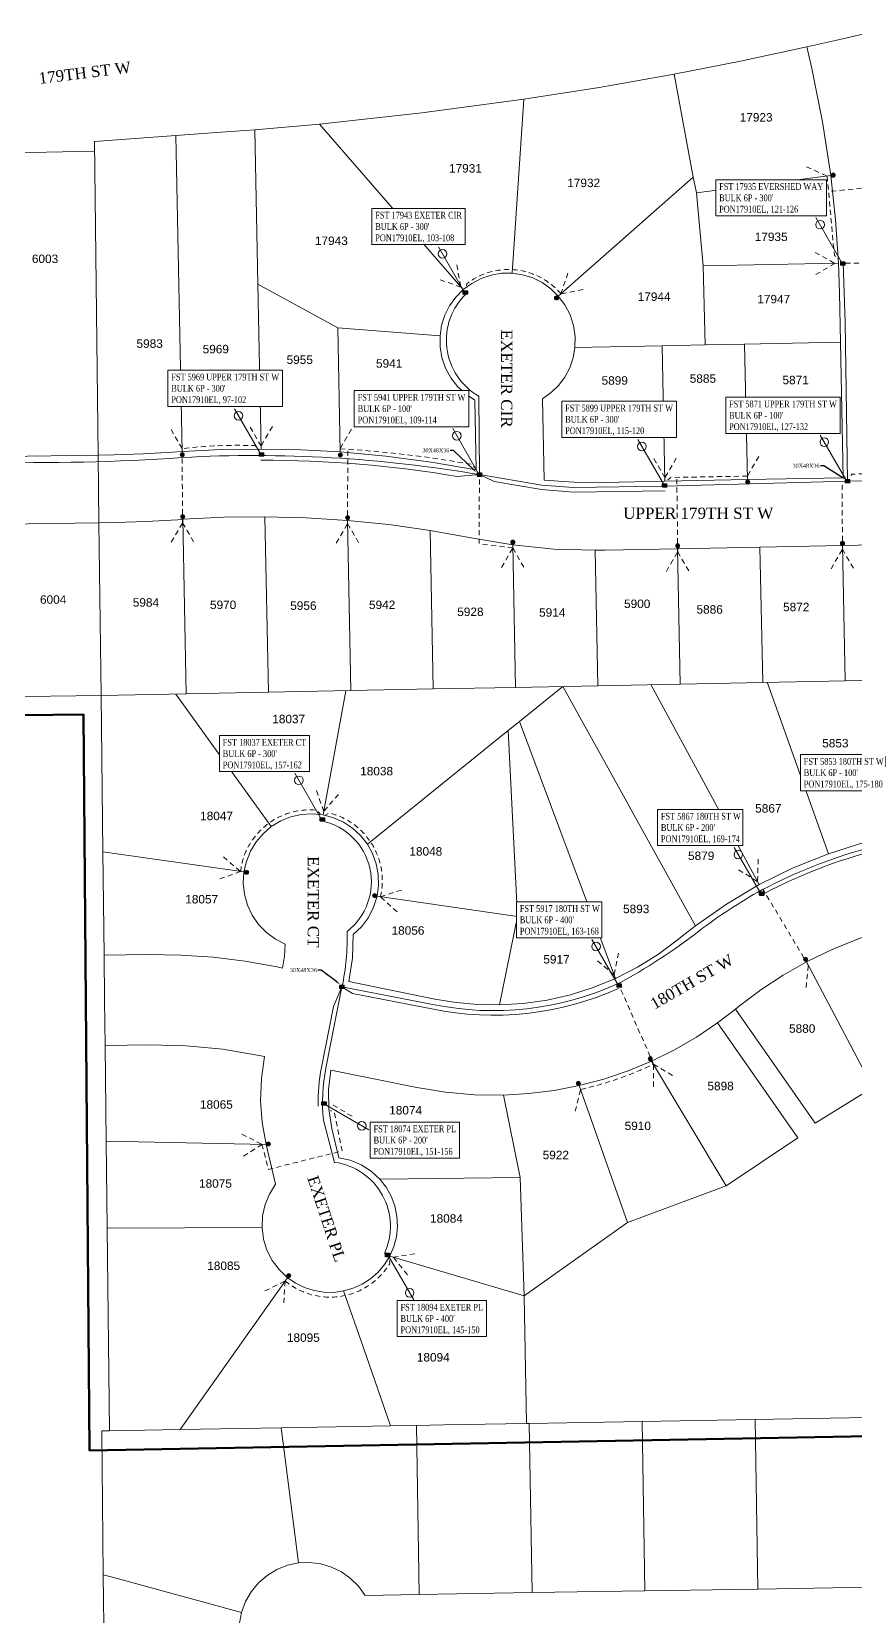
# Model space of a CAD drawing. Header units: feet. Extents: x 865220 to 2841409, y -2240498 to 948907.
# Drawn here: x 2836059 to 2836789, y 943864 to 945269 of the extents above; entities that cross this region are included whole.
import ezdxf
from ezdxf import colors
from ezdxf.entities.mleader import LeaderData, LeaderLine
from ezdxf.enums import TextEntityAlignment as Align
from ezdxf.lldxf.tags import DXFTag
from ezdxf.math import Vec2, Vec3

# ---------------------------------------------------------------- set-up
doc = ezdxf.new("R2010")
doc.units = ezdxf.units.FT
doc.header["$LTSCALE"] = 0.015
doc.header["$MEASUREMENT"] = 0
doc.linetypes.add('DASHED', pattern=[5, 3, -2])
for name, color, linetype in [('144A', 112, '144A'), ('288A', 112, '288A'), ('BURNSVILLE AREA', 7, 'F1'), ('Dakota County Addresses', 7, 'Continuous'), ('Dakota County Parcels', 7, 'Continuous'), ('DETAIL', 7, 'Continuous'), ('DROP BURIED', 7, 'DASHED'), ('PROP_TEL', 6, 'Continuous'), ('STREET NAME', 7, 'Continuous'), ('TAIL', 1, 'MST'), ('TELEPHONE STRUCT-PROP', 6, 'Continuous'), ('TERMINALS', 7, 'Continuous')]:
    doc.layers.add(name, color=color, linetype=linetype)
doc.layers.add('RUNNING LINE (UNDERGROUND)', color=10, linetype='Continuous', lineweight=40)
doc.styles.add('Dimensions 100', font='arial.ttf')
doc.styles.add('Line', font='txt.shx', dxfattribs={"height": 3})
doc.styles.add('SIMPLEX', font='times.ttf', dxfattribs={"width": 0.8})
doc.styles.get("Standard").update_dxf_attribs({"font": 'times.ttf'})
doc.styles.add('Utilities', font='arial.ttf', dxfattribs={"height": 2.5})
tags = doc.linetypes.add('144A', pattern='A,80,-5,["144A",Line,S=1.5,R=0,X=0,Y=-1.5],-24', length=109).pattern_tags.tags
tags[6] = DXFTag(74, 10)
tags = doc.linetypes.add('288A', pattern='A,80,-5,["288A",Line,S=1.5,R=0,X=0,Y=-1.5],-24', length=109).pattern_tags.tags
tags[6] = DXFTag(74, 10)
tags = doc.linetypes.add('F1', pattern='A,15,-5,["F1",Line,S=1.5,R=0,X=0,Y=-1.5],-12', length=32).pattern_tags.tags
tags[6] = DXFTag(74, 10)
tags = doc.linetypes.add('MST', pattern='A,5,-5,5,-5,["TAIL",Line,S=1.5,R=0,X=0,Y=-1.5],-20', length=40).pattern_tags.tags
tags[10] = DXFTag(74, 10)

# ---------------------------------------------------------------- blocks, each defined once
blk = doc.blocks.new('ACMAP_ANN_TEMPLATE_Dakota County Addresses')
at = {"layer": 'Dakota County Addresses', "style": 'Dimensions 100'}
blk.add_attdef('DakotaCountyAddress', text='', height=50, dxfattribs=at).set_placement((0, 0), align=Align.CENTER)
blk = doc.blocks.new('Proposed FlowerPot')
at = {"lineweight": 5, "ltscale": 100, "true_color": 0xffffff}
h = blk.add_hatch(color=7, dxfattribs=at)
h.dxf.hatch_style = 1
h.paths.add_polyline_path([(-0.06, 0, 0.414214), (0, -0.06, 0.414214), (0.06, 0, 0.414214), (0, 0.06, 0.414214)])
at = {"lineweight": 5, "ltscale": 100}
blk.add_circle((0, 0), 0.0604, dxfattribs=at)
at = {"layer": 'RUNNING LINE (UNDERGROUND)', "color": 6, "lineweight": 5, "const_width": 0.00907, "flags": 128}
blk.add_lwpolyline([(-0.06, 0, -0.414214), (0, 0.06, -0.414214), (0.06, 0, -0.414214), (0, -0.06, -0.414214), (-0.06, 0)], format="xyb", dxfattribs=at)
at = {"color": 18, "linetype": 'ByBlock', "lineweight": 5, "ltscale": 100, "true_color": 0x000000, "style": 'Dimensions 100'}
blk.add_text('F', height=0.0744, dxfattribs=at).set_placement((-0.029, -0.037))
blk = doc.blocks.new('NEW HH')
at = {"ltscale": 40, "true_color": 0xffffff}
h = blk.add_hatch(color=7, dxfattribs=at)
h.dxf.hatch_style = 1
h.paths.add_polyline_path([(-0.061, -0.031, 0.414214), (-0.046, -0.046), (0.046, -0.046, 0.414214), (0.061, -0.031), (0.061, 0.031, 0.414214), (0.046, 0.046), (-0.046, 0.046, 0.414214), (-0.061, 0.031)])
at = {"layer": 'RUNNING LINE (UNDERGROUND)', "color": 6, "lineweight": 0, "const_width": 0.005, "flags": 128}
blk.add_lwpolyline([(-0.061, 0.031), (-0.061, -0.031, 0.414214), (-0.046, -0.046), (0.046, -0.046, 0.414214), (0.061, -0.031), (0.061, 0.031, 0.414214), (0.046, 0.046), (-0.046, 0.046, 0.414214)], format="xyb", close=True, dxfattribs=at)
at = {"layer": 'TELEPHONE STRUCT-PROP', "color": 18, "true_color": 0x000000, "style": 'Utilities'}
blk.add_text('HH', height=0.05, dxfattribs=at).set_placement((0, 0), align=Align.MIDDLE_CENTER)
blk = doc.blocks.new('TERMINAL')
at = {"lineweight": 5, "ltscale": 0.5, "flags": 128}
blk.add_lwpolyline([(-0.1, -0.6), (-0.1, 44.8)], dxfattribs=at)
at = {"lineweight": 5, "ltscale": 0.5}
blk.add_circle((-0.1, 37.6), 3.83, dxfattribs=at)

msp = doc.modelspace()

# ---------------------------------------------------------------- linework, layer by layer
at = {"layer": '144A', "lineweight": 5, "ltscale": 50, "flags": 128}
msp.add_lwpolyline([(2837451.8, 944882.6), (2837458, 944573.5), (2837173.6, 944567.3), (2836969.7, 944562.5), (2836896.7, 944561.5, 0.104093), (2836706.3, 944508, 0.035024), (2836650.5, 944471.5, -0.042085), (2836578.5, 944424.7, -0.158174), (2836414.8, 944406.5), (2836334.3, 944422)], format="xyb", dxfattribs=at)
at = {"layer": '288A', "lineweight": 5, "ltscale": 50, "flags": 128}
msp.add_lwpolyline([(2834246.6, 944844), (2834452, 944845.4), (2834624.6, 944847.7), (2834825, 944848.8, 0.011615), (2834943.4, 944852.1, 0.030516), (2835035.9, 944860.4, 0.024555), (2835124.5, 944876.3), (2835210.8, 944896.9), (2835375.1, 944938.5), (2835476.4, 944957.7), (2835607.4, 944974.9, -0.1029), (2835676.9, 944971.7), (2835719.4, 944960.5), (2835902.9, 944908.2, 0.07075), (2836018, 944887.7, 0.026794), (2836192.7, 944891.2, -0.055921), (2836456.1, 944876), (2836511.5, 944866.7), (2836539.6, 944864.6), (2836620.8, 944865.7), (2836782.3, 944870.1), (2836835.1, 944871.4), (2836993.4, 944873.5), (2837152, 944876.9), (2837293.5, 944877.9), (2837451.8, 944882.6), (2837449.6, 945077.5), (2837447.7, 945146.8, 0.031584), (2837441, 945233.9), (2837425.8, 945302.5), (2837393, 945440.5), (2837607.9, 945487.5)], format="xyb", dxfattribs=at)
at = {"layer": 'Dakota County Parcels', "lineweight": 5}
for p, q in [((2836746.1, 945255), (2836775.4, 945261.7)), ((2836775.4, 945261.7), (2836804.6, 945268.5)), ((2836750.6, 945235.8), (2836746.1, 945255)), ((2836628.6, 945231), (2836645.6, 945139.7)), ((2836495.4, 945208.7), (2836485.1, 945054.5)), ((2836257.1, 945181.7), (2836314.5, 945186.7)), ((2836314.5, 945186.7), (2836441.7, 945040)), ((2836114.9, 945171.3), (2836187.2, 945176.5)), ((2836187.2, 945176.5), (2836231.5, 945179.7)), ((2836187.2, 945176.5), (2836192.7, 944896.5)), ((2836231.5, 945179.7), (2836257.1, 945181.7)), ((2836257.1, 945181.7), (2836259.8, 945044.7)), ((2836115, 945162.6), (2836026.6, 945160.7)), ((2836118.3, 944893.2), (2836114.9, 945171.3)), ((2836645.6, 945139.7), (2836526, 945034.3)), ((2836645.6, 945139.7), (2836648.3, 945125.7)), ((2836648.3, 945125.7), (2836767.5, 945141)), ((2836648.3, 945125.7), (2836654.4, 945060.9)), ((2836654.4, 945060.9), (2836774.3, 945063.3)), ((2836654.4, 945060.9), (2836656.1, 944990.9)), ((2836775.2, 945037), (2836774.3, 945063.3)), ((2836259.8, 945044.7), (2836262.7, 944898.7)), ((2836259.8, 945044.7), (2836330.6, 945006.1)), ((2836776.1, 944993.3), (2836775.2, 945037)), ((2836330.6, 945006.1), (2836421.2, 944999.1)), ((2836330.6, 945006.1), (2836332.8, 944896.1)), ((2836618.1, 944990.1), (2836540.7, 944988.6)), ((2836656.1, 944990.9), (2836618.1, 944990.1)), ((2836620.5, 944870.2), (2836618.1, 944990.1)), ((2836691.1, 944991.6), (2836656.1, 944990.9)), ((2836776.1, 944993.3), (2836691.1, 944991.6)), ((2836693.5, 944871.6), (2836691.1, 944991.6)), ((2836778.5, 944873.3), (2836776.1, 944993.3)), ((2836453.3, 944880.4), (2836452.1, 944942.1)), ((2836513.5, 944871), (2836512.1, 944943.3)), ((2836118.3, 944893.2), (2836034.6, 944892.2)), ((2836132.1, 944893.5), (2836118.3, 944893.2)), ((2836118.7, 944863.2), (2836118.3, 944893.2)), ((2836192.7, 944896.5), (2836184.1, 944895.9)), ((2836620.5, 944870.2), (2836566.3, 944869.1)), ((2836693.5, 944871.6), (2836620.5, 944870.2)), ((2836778.5, 944873.3), (2836693.5, 944871.6)), ((2836119, 944833.2), (2836118.7, 944863.2)), ((2836193.2, 944836.4), (2836188.5, 944836.1)), ((2836196.3, 944681.7), (2836193.2, 944836.4)), ((2836269.2, 944683.1), (2836266.1, 944838.7)), ((2836342.2, 944684.6), (2836339.2, 944835.5)), ((2836119, 944833.2), (2836035.4, 944832.2)), ((2836133.3, 944833.5), (2836119, 944833.2)), ((2836120.9, 944680.2), (2836119, 944833.2)), ((2836452, 944819.5), (2836412.4, 944826.6)), ((2836415.2, 944686.1), (2836412.4, 944826.6)), ((2836452, 944819.5), (2836485.7, 944813.8)), ((2836488.2, 944687.5), (2836485.7, 944813.8)), ((2836558.8, 944809), (2836567.5, 944809.1)), ((2836561.1, 944689), (2836558.8, 944809)), ((2836631.7, 944810.4), (2836567.5, 944809.1)), ((2836704.7, 944811.8), (2836631.7, 944810.4)), ((2836634.1, 944690.4), (2836631.7, 944810.4)), ((2836777.7, 944813.3), (2836704.7, 944811.8)), ((2836707.1, 944691.9), (2836704.7, 944811.8)), ((2836850.7, 944814.8), (2836777.7, 944813.3)), ((2836780.1, 944693.3), (2836777.7, 944813.3)), ((2836120.9, 944680.2), (2836196.3, 944681.7)), ((2836271.7, 944564.1), (2836187.1, 944681.5)), ((2836196.3, 944681.7), (2836269.2, 944683.1)), ((2836269.2, 944683.1), (2836342.2, 944684.6)), ((2836317.6, 944574.4), (2836337.6, 944684.5)), ((2836342.2, 944684.6), (2836415.2, 944686.1)), ((2836415.2, 944686.1), (2836488.2, 944687.5)), ((2836488.2, 944687.5), (2836561.1, 944689)), ((2836491.5, 944657.3), (2836529.9, 944688.3)), ((2836561.1, 944689), (2836634.1, 944690.4)), ((2836634.1, 944690.4), (2836707.1, 944691.9)), ((2836707.1, 944691.9), (2836780.1, 944693.3)), ((2836723.7, 944656.7), (2836711.1, 944692)), ((2836780.1, 944693.3), (2836853.1, 944694.8)), ((2836120.9, 944680.2), (2836030.5, 944679.1)), ((2836122.5, 944541.7), (2836120.9, 944680.2)), ((2836481.7, 944649.4), (2836491.5, 944657.3)), ((2836528.2, 944559.1), (2836491.5, 944657.3)), ((2836356.8, 944548.6), (2836481.7, 944649.4)), ((2836489.8, 944484.4), (2836481.7, 944649.4)), ((2836247.4, 944523.9), (2836122.5, 944541.7)), ((2836123.5, 944450.2), (2836122.5, 944541.7)), ((2836365.4, 944502.4), (2836489.8, 944484.4)), ((2836473.8, 944406.1), (2836489.8, 944484.4)), ((2836647.6, 944476.2), (2836636.1, 944467.2)), ((2836636.1, 944467.2), (2836632.6, 944464.3)), ((2836162.7, 944450.7), (2836123.5, 944450.2)), ((2836124, 944410.2), (2836123.5, 944450.2)), ((2836804.6, 944332.9), (2836745.8, 944444.3)), ((2836281.7, 944438.8), (2836276.8, 944439.8)), ((2836416.5, 944411.3), (2836340.5, 944426.8)), ((2836124.4, 944370.2), (2836124, 944410.2)), ((2836683.1, 944402.3), (2836667.2, 944390.1)), ((2836686.6, 944405.2), (2836683.1, 944402.3)), ((2836683.1, 944402.3), (2836753.6, 944301.3)), ((2836738.2, 944288.4), (2836667.2, 944390.1)), ((2836163.6, 944370.7), (2836124.4, 944370.2)), ((2836125.4, 944285.3), (2836124.4, 944370.2)), ((2836260.8, 944361.4), (2836265.7, 944360.4)), ((2836324.5, 944348.4), (2836400.5, 944332.9)), ((2836674.7, 944245.9), (2836608.6, 944356.2)), ((2836587.4, 944213.4), (2836544.5, 944334.6)), ((2836804.6, 944332.9), (2836753.6, 944301.3)), ((2836477.4, 944326.1), (2836492.3, 944253.1)), ((2836325.4, 944296.5), (2836331.5, 944270.7)), ((2836674.7, 944245.9), (2836738.2, 944288.4)), ((2836267, 944282.5), (2836125.4, 944285.3)), ((2836126.2, 944208.3), (2836125.4, 944285.3)), ((2836267, 944282.5), (2836275.5, 944247.2)), ((2836492.3, 944253.1), (2836367.8, 944251.7)), ((2836492.3, 944253.1), (2836495.7, 944148.3)), ((2836587.4, 944213.4), (2836674.7, 944245.9)), ((2836263.5, 944208.8), (2836126.2, 944208.3)), ((2836128.3, 944028.8), (2836126.2, 944208.3)), ((2836495.7, 944148.3), (2836587.4, 944213.4)), ((2836495.7, 944148.3), (2836376.6, 944183.4)), ((2836190.9, 944029.9), (2836286, 944164.4)), ((2836495.7, 944148.3), (2836497.9, 944035.2)), ((2836497.9, 944035.2), (2836500.3, 944035.3)), ((2836500.3, 944035.3), (2836600.3, 944037)), ((2836502.8, 943885.3), (2836500.3, 944035.3)), ((2836600.3, 944037), (2836700.3, 944038.8)), ((2836602.7, 943886.9), (2836600.3, 944037)), ((2836700.3, 944038.8), (2836800.2, 944040.5)), ((2836702.7, 943888.5), (2836700.3, 944038.8)), ((2836128.3, 944028.8), (2836121.5, 944028.7)), ((2836122.8, 943901.2), (2836121.5, 944028.7)), ((2836128.3, 944028.8), (2836190.9, 944029.9)), ((2836190.9, 944029.9), (2836280.4, 944031.4)), ((2836280.4, 944031.4), (2836377.3, 944033.1)), ((2836295.7, 943911.6), (2836280.4, 944031.4)), ((2836377.3, 944033.1), (2836400.4, 944033.5)), ((2836402.8, 943883.7), (2836400.4, 944033.5)), ((2836122.8, 943901.2), (2836129.7, 943899.3)), ((2836124.2, 943769.3), (2836122.8, 943901.2)), ((2836129.7, 943899.3), (2836245.4, 943867.8)), ((2836354.8, 943882.9), (2836402.8, 943883.7)), ((2836402.8, 943883.7), (2836502.8, 943885.3)), ((2836502.8, 943885.3), (2836602.7, 943886.9)), ((2836602.7, 943886.9), (2836702.7, 943888.5)), ((2836702.7, 943888.5), (2836802.7, 943890.2))]:
    msp.add_line(p, q, dxfattribs=at)
for points in [[(2836628.6, 945231), (2836687.5, 945242.5), (2836746.1, 945255)], [(2836495.4, 945208.7), (2836562.1, 945219.2), (2836628.6, 945231)], [(2836767.5, 945141), (2836760.2, 945188.6), (2836750.6, 945235.8)], [(2836314.5, 945186.7), (2836405.1, 945196.6), (2836495.4, 945208.7)], [(2836774.3, 945063.3), (2836771.7, 945102.2), (2836767.5, 945141)], [(2836485.1, 945054.5), (2836475.7, 945054.4), (2836466.5, 945052.8), (2836457.6, 945049.8), (2836449.3, 945045.5), (2836441.7, 945040)], [(2836526, 945034.3), (2836519.3, 945040.8), (2836511.7, 945046.2), (2836503.3, 945050.3), (2836494.3, 945053.1), (2836485.1, 945054.5)], [(2836441.7, 945040), (2836435.2, 945033.3), (2836429.7, 945025.7), (2836425.5, 945017.3), (2836422.6, 945008.4), (2836421.2, 944999.1)], [(2836540.7, 944988.6), (2836540.9, 944998.4), (2836539.5, 945008.2), (2836536.5, 945017.6), (2836531.9, 945026.4), (2836526, 945034.3)], [(2836421.2, 944999.1), (2836421.3, 944989.3), (2836422.9, 944979.7), (2836426.1, 944970.4), (2836430.8, 944961.9), (2836436.8, 944954.1), (2836443.9, 944947.5), (2836452.1, 944942.1)], [(2836512.1, 944943.3), (2836519.6, 944948.7), (2836526.2, 944955.1), (2836531.7, 944962.5), (2836536.1, 944970.7), (2836539.1, 944979.5), (2836540.7, 944988.6)], [(2836132.1, 944893.5), (2836158.1, 944894.4), (2836184.1, 944895.9)], [(2836262.7, 944898.7), (2836227.7, 944898.2), (2836192.7, 944896.5)], [(2836332.8, 944896.1), (2836297.8, 944898), (2836262.7, 944898.7)], [(2836453.3, 944880.4), (2836413.4, 944887.2), (2836373.2, 944892.5), (2836332.8, 944896.1)], [(2836513.5, 944871), (2836539.9, 944869.3), (2836566.3, 944869.1)], [(2836133.3, 944833.5), (2836160.9, 944834.4), (2836188.5, 944836.1)], [(2836266.1, 944838.7), (2836229.6, 944838.2), (2836193.2, 944836.4)], [(2836339.2, 944835.5), (2836302.7, 944837.8), (2836266.1, 944838.7)], [(2836412.4, 944826.6), (2836375.9, 944831.8), (2836339.2, 944835.5)], [(2836485.7, 944813.8), (2836522.1, 944810.1), (2836558.8, 944809)], [(2836529.9, 944688.3), (2836585.2, 944588.8), (2836592.4, 944575.7), (2836647.6, 944476.2)], [(2836608, 944689.9), (2836645.7, 944620.4), (2836652.8, 944607.2), (2836704.1, 944512.7)], [(2836765.4, 944540.1), (2836728.8, 944642.5), (2836723.7, 944656.7)], [(2836317.6, 944574.4), (2836308, 944575.4), (2836298.3, 944574.8), (2836288.9, 944572.7), (2836280, 944569.1), (2836271.7, 944564.1)], [(2836356.8, 944548.6), (2836350.8, 944556.2), (2836343.7, 944562.7), (2836335.7, 944568), (2836326.9, 944572), (2836317.6, 944574.4)], [(2836271.7, 944564.1), (2836264.4, 944557.8), (2836258.2, 944550.5), (2836253.2, 944542.2), (2836249.6, 944533.3), (2836247.4, 944523.9)], [(2836576.6, 944429.5), (2836533.5, 944544.9), (2836528.2, 944559.1)], [(2836830.3, 944557.9), (2836797.5, 944550.3), (2836765.4, 944540.1)], [(2836365.4, 944502.4), (2836366.7, 944512), (2836366.5, 944521.6), (2836364.7, 944531.1), (2836361.5, 944540.2), (2836356.8, 944548.6)], [(2836765.4, 944540.1), (2836734.2, 944527.6), (2836704.1, 944512.7)], [(2836247.4, 944523.9), (2836246.9, 944514), (2836247.9, 944504.1), (2836250.6, 944494.6), (2836254.8, 944485.6), (2836260.4, 944477.4), (2836267.3, 944470.3), (2836275.3, 944464.4), (2836284.1, 944459.9)], [(2836704.1, 944512.7), (2836675.1, 944495.5), (2836647.6, 944476.2)], [(2836344.1, 944468.4), (2836351.5, 944475.4), (2836357.7, 944483.6), (2836362.3, 944492.7), (2836365.4, 944502.4)], [(2836819.7, 944473.4), (2836794.4, 944465.5), (2836769.7, 944455.8), (2836745.8, 944444.3)], [(2836281.7, 944438.8), (2836283.4, 944449.3), (2836284.1, 944459.9)], [(2836344.1, 944468.4), (2836343.5, 944447.5), (2836340.5, 944426.8)], [(2836632.6, 944464.3), (2836614.9, 944451.2), (2836596.2, 944439.5), (2836576.6, 944429.5)], [(2836276.8, 944439.8), (2836248.6, 944444.8), (2836220.1, 944448.3), (2836191.4, 944450.2), (2836162.7, 944450.7)], [(2836745.8, 944444.3), (2836725.2, 944432.6), (2836705.5, 944419.5), (2836686.6, 944405.2)], [(2836576.6, 944429.5), (2836556.9, 944421.5), (2836536.7, 944415.1), (2836516, 944410.4), (2836495, 944407.4), (2836473.8, 944406.1)], [(2836473.8, 944406.1), (2836454.6, 944406.4), (2836435.4, 944408.1), (2836416.5, 944411.3)], [(2836667.2, 944390.1), (2836648.4, 944377.5), (2836628.9, 944366.2), (2836608.6, 944356.2)], [(2836163.6, 944370.7), (2836196.2, 944369.9), (2836228.7, 944366.8), (2836260.8, 944361.4)], [(2836265.7, 944360.4), (2836262.9, 944341), (2836262.1, 944321.4), (2836263.5, 944301.8), (2836267, 944282.5)], [(2836324.5, 944348.4), (2836322.3, 944331.1), (2836322.6, 944313.7), (2836325.4, 944296.5)], [(2836608.6, 944356.2), (2836587.8, 944347.6), (2836566.3, 944340.4), (2836544.5, 944334.6)], [(2836477.4, 944326.1), (2836451.6, 944326.4), (2836425.9, 944328.7), (2836400.5, 944332.9)], [(2836544.5, 944334.6), (2836522.3, 944330.3), (2836499.9, 944327.5), (2836477.4, 944326.1)], [(2836367.8, 944251.7), (2836360.1, 944258.8), (2836351.3, 944264.4), (2836341.7, 944268.4), (2836331.5, 944270.7)], [(2836275.5, 944247.2), (2836270.1, 944238.5), (2836266.2, 944229.1), (2836264, 944219.1), (2836263.5, 944208.8)], [(2836376.6, 944183.4), (2836380.3, 944191.9), (2836382.5, 944200.7), (2836383.5, 944209.8), (2836383, 944219), (2836381.1, 944228), (2836377.9, 944236.5), (2836373.4, 944244.5), (2836367.8, 944251.7)], [(2836263.5, 944208.8), (2836264.8, 944198.6), (2836267.8, 944188.8), (2836272.5, 944179.7), (2836278.6, 944171.5), (2836286, 944164.4)], [(2836335.8, 944152.6), (2836344.3, 944155), (2836352.3, 944158.6), (2836359.7, 944163.4), (2836366.3, 944169.2), (2836372, 944176), (2836376.6, 944183.4)], [(2836286, 944164.4), (2836293.3, 944159.4), (2836301.2, 944155.6), (2836309.6, 944152.9), (2836318.3, 944151.5), (2836327.1, 944151.4), (2836335.8, 944152.6)], [(2836377.3, 944033.1), (2836353, 944103.1), (2836335.8, 944152.6)], [(2836400.4, 944033.5), (2836424.6, 944033.9), (2836497.9, 944035.2)], [(2836295.7, 943911.6), (2836285.9, 943909.5), (2836276.5, 943905.7), (2836267.9, 943900.5), (2836260.3, 943893.9), (2836253.9, 943886.1), (2836248.9, 943877.3), (2836245.4, 943867.8)], [(2836354.8, 943882.9), (2836349, 943891), (2836342, 943897.9), (2836333.9, 943903.7), (2836325, 943908), (2836315.5, 943910.8), (2836305.6, 943912), (2836295.7, 943911.6)], [(2836245.4, 943867.8), (2836243.6, 943858.1), (2836243.5, 943848.2), (2836244.9, 943838.4), (2836248, 943828.9), (2836252.6, 943820.1), (2836258.5, 943812.2), (2836265.7, 943805.4), (2836273.9, 943799.8)]]:
    msp.add_lwpolyline(points, dxfattribs=at)
at = {"layer": 'DROP BURIED', "lineweight": 5, "ltscale": 100}
for points in [[(2836746, 945148.8), (2836764.2, 945140.6)], [(2836436.1, 945061.8), (2836439.6, 945042.1), (2836420.8, 945048.9)], [(2836753.5, 945073), (2836771, 945063.2), (2836753.8, 945053)], [(2836547.9, 945040.1), (2836528.3, 945036.2), (2836534.7, 945055.1)], [(2836192.6, 944899.1), (2836182.6, 944916.4)], [(2836272.7, 944918.6), (2836262.7, 944901.3), (2836252.7, 944918.6)], [(2836342.7, 944916.2), (2836332.7, 944898.9)], [(2836703.6, 944892), (2836693.6, 944874.7)], [(2836630.5, 944890.6), (2836620.5, 944873.3), (2836610.5, 944890.6)], [(2836183.1, 944816.1), (2836193.1, 944833.4), (2836203.1, 944816.1)], [(2836329.3, 944815.3), (2836339.3, 944832.6), (2836349.3, 944815.3)], [(2836475.7, 944793.6), (2836485.7, 944811), (2836495.7, 944793.6)], [(2836621.8, 944790.3), (2836631.8, 944807.6), (2836641.8, 944790.3)], [(2836767.7, 944792.6), (2836777.7, 944809.9), (2836787.7, 944792.6)], [(2836331.2, 944592.7), (2836318.1, 944577.6), (2836311.6, 944596.5)], [(2836229.2, 944537.2), (2836244.4, 944524.3), (2836225.6, 944517.6)], [(2836703.1, 944535.2), (2836702.6, 944515.2)], [(2836685.7, 944525.8), (2836702.8, 944515.3)], [(2836383.1, 944488.5), (2836368.4, 944502), (2836387.5, 944508)], [(2836579.2, 944452.1), (2836575.5, 944432.5), (2836560.4, 944445.5)], [(2836745.6, 944421.4), (2836747.5, 944441.3)], [(2836610.2, 944333.6), (2836610.4, 944353.6), (2836627.6, 944343.4)], [(2836540.9, 944311.8), (2836545.7, 944331.2)], [(2836343.2, 944307.4), (2836326, 944317.6)], [(2836245.7, 944291.7), (2836263.4, 944282.5), (2836246.6, 944271.7)], [(2836392.3, 944167), (2836379.7, 944182.6), (2836399.5, 944185.7)], [(2836266, 944152.6), (2836283.9, 944161.5), (2836282.7, 944141.6)]]:
    msp.add_lwpolyline(points, dxfattribs=at)
at = {"layer": 'DROP BURIED', "lineweight": 5, "ltscale": 100, "flags": 128}
for points in [[(2836764.2, 945140.6), (2836770.6, 945070.5), (2836773.4, 945066.9)], [(2836832, 945133.4), (2836765.4, 945126.9)], [(2836837.3, 945064.6), (2836777.8, 945063.2)], [(2836339.3, 944832.6), (2836339.4, 944898.5)], [(2836850.6, 944811.6), (2836849.5, 944878.7), (2836840.5, 944878.4), (2836786.2, 944876.4), (2836783.5, 944873.3)], [(2836485.7, 944811), (2836455.8, 944814.9), (2836456.1, 944875.6)], [(2836693.6, 944874.7), (2836625.7, 944873.5), (2836622.9, 944871.4)], [(2836631.8, 944807.6), (2836631, 944873.6)], [(2836777.7, 944809.9), (2836777.6, 944866.3), (2836780.6, 944869.1)], [(2836747.5, 944441.3), (2836707.3, 944508.7)], [(2836610.4, 944353.6), (2836579.9, 944423.3)], [(2836263.4, 944282.5), (2836269.3, 944260.4), (2836334.5, 944276.7), (2836327.6, 944310.2), (2836324.1, 944312.5)]]:
    msp.add_lwpolyline(points, dxfattribs=at)
for points in [[(2836528.3, 945036.2, 0.400773), (2836444.9, 945045.2), (2836444.3, 945041.9)], [(2836193.1, 944833.4), (2836192.6, 944899.1, -0.039207), (2836257.3, 944901.7), (2836260.6, 944898.3)], [(2836332.7, 944898.9, -0.029777), (2836449.2, 944885.1), (2836452.1, 944881.9)], [(2836244.4, 944524.3, -0.40894), (2836312, 944578.6), (2836314.9, 944575.5)], [(2836368.4, 944502, 0.412646), (2836322.9, 944576.2), (2836320, 944574.5)], [(2836545.7, 944331.2, 0.057789), (2836610.4, 944353.6)], [(2836283.9, 944161.5, 0.456538), (2836376.7, 944176.8), (2836376.1, 944181.2)]]:
    msp.add_lwpolyline(points, format="xyb", dxfattribs=at)
at = {"layer": 'TAIL', "lineweight": 5, "ltscale": 50, "flags": 128}
for points in [[(2836778.5, 945063.6), (2836780.1, 945011.1), (2836782.3, 944870.1)], [(2836456.1, 944876), (2836469.1, 944869.8), (2836511, 944862.8), (2836539.4, 944860.6), (2836620.6, 944861.7)]]:
    msp.add_lwpolyline(points, dxfattribs=at)
for points in [[(2836444.6, 945036.5, 0.503332), (2836455.6, 944945.5), (2836456.1, 944876)], [(2836262.5, 944888.9, -0.041129), (2836436.3, 944874.5), (2836456.1, 944876)], [(2836334.3, 944422, 0.062053), (2836338.8, 944471.2, 0.637539), (2836316.8, 944569.1)], [(2836830.4, 944552.9), (2836818.4, 944545.5, 0.068737), (2836708.2, 944504.5)], [(2836334.3, 944422), (2836326.8, 944404.8), (2836316.1, 944350.7, 0.055132), (2836313.2, 944316.4, 0.055132)], [(2836334.3, 944422), (2836320, 944350, 0.075667), (2836318, 944304), (2836327.8, 944266.6, -0.5057), (2836371.9, 944185.8)], [(2836579.4, 944420.7, -0.157354), (2836414, 944402.6), (2836343.6, 944416.2), (2836334.3, 944422)]]:
    msp.add_lwpolyline(points, format="xyb", dxfattribs=at)

# ---------------------------------------------------------------- block references
at = {"lineweight": 5, "xscale": 40, "yscale": 40, "zscale": 40}
for p in [(2836778, 945063), (2836443.6, 945037.4), (2836262.9, 944893.9), (2836456.1, 944876), (2836620.2, 944866.5), (2836782.3, 944870.1), (2836316.9, 944570.5), (2836706.2, 944504.7), (2836334.3, 944422), (2836580, 944423.2), (2836318.4, 944318.7), (2836374.6, 944184.5)]:
    msp.add_blockref('NEW HH', p, dxfattribs=at)
at = {"layer": 'Dakota County Addresses', "lineweight": 5, "xscale": 0.15, "yscale": 0.15, "zscale": 0.15}
for p, values in [((2836701.3, 945188.9), {'DakotaCountyAddress': '17923'}), ((2836443.7, 945143.7), {'DakotaCountyAddress': '17931'}), ((2836548.5, 945130.8), {'DakotaCountyAddress': '17932'}), ((2836714.6, 945083), {'DakotaCountyAddress': '17935'}), ((2836324.9, 945079.5), {'DakotaCountyAddress': '17943'}), ((2836071.2, 945063.5), {'DakotaCountyAddress': '6003'}), ((2836610.9, 945030), {'DakotaCountyAddress': '17944'}), ((2836716.9, 945027.8), {'DakotaCountyAddress': '17947'}), ((2836163.9, 944988.4), {'DakotaCountyAddress': '5983'}), ((2836222.5, 944983.5), {'DakotaCountyAddress': '5969'}), ((2836296.9, 944974.1), {'DakotaCountyAddress': '5955'}), ((2836376.1, 944970.8), {'DakotaCountyAddress': '5941'}), ((2836576, 944955.7), {'DakotaCountyAddress': '5899'}), ((2836654.1, 944957.4), {'DakotaCountyAddress': '5885'}), ((2836736.3, 944956.1), {'DakotaCountyAddress': '5871'}), ((2836078.4, 944761.6), {'DakotaCountyAddress': '6004'}), ((2836160.6, 944759), {'DakotaCountyAddress': '5984'}), ((2836595.9, 944757.8), {'DakotaCountyAddress': '5900'}), ((2836229, 944756.9), {'DakotaCountyAddress': '5970'}), ((2836300.1, 944756.2), {'DakotaCountyAddress': '5956'}), ((2836369.9, 944756.9), {'DakotaCountyAddress': '5942'}), ((2836448.1, 944750.7), {'DakotaCountyAddress': '5928'}), ((2836520.6, 944750.1), {'DakotaCountyAddress': '5914'}), ((2836660.1, 944752.8), {'DakotaCountyAddress': '5886'}), ((2836736.8, 944755), {'DakotaCountyAddress': '5872'}), ((2836287.1, 944655.7), {'DakotaCountyAddress': '18037'}), ((2836771.5, 944634.3), {'DakotaCountyAddress': '5853'}), ((2836365, 944609.5), {'DakotaCountyAddress': '18038'}), ((2836712.1, 944576.5), {'DakotaCountyAddress': '5867'}), ((2836223.2, 944569.8), {'DakotaCountyAddress': '18047'}), ((2836408.6, 944538.4), {'DakotaCountyAddress': '18048'}), ((2836652.6, 944534.5), {'DakotaCountyAddress': '5879'}), ((2836210, 944496), {'DakotaCountyAddress': '18057'}), ((2836595, 944487.4), {'DakotaCountyAddress': '5893'}), ((2836392.8, 944468.3), {'DakotaCountyAddress': '18056'}), ((2836524.4, 944442.8), {'DakotaCountyAddress': '5917'}), ((2836742.1, 944381.4), {'DakotaCountyAddress': '5880'}), ((2836669.8, 944330.5), {'DakotaCountyAddress': '5898'}), ((2836223, 944314.1), {'DakotaCountyAddress': '18065'}), ((2836390.7, 944309), {'DakotaCountyAddress': '18074'}), ((2836596.4, 944295.2), {'DakotaCountyAddress': '5910'}), ((2836523.8, 944269.4), {'DakotaCountyAddress': '5922'}), ((2836222.2, 944244.1), {'DakotaCountyAddress': '18075'}), ((2836426.9, 944213.1), {'DakotaCountyAddress': '18084'}), ((2836229.5, 944171.2), {'DakotaCountyAddress': '18085'}), ((2836300.1, 944107.5), {'DakotaCountyAddress': '18095'}), ((2836415.2, 944090.1), {'DakotaCountyAddress': '18094'})]:
    msp.add_blockref('ACMAP_ANN_TEMPLATE_Dakota County Addresses', p, dxfattribs=at).add_auto_attribs(values)
at = {"layer": 'PROP_TEL', "lineweight": 5, "xscale": 30, "yscale": 30, "zscale": 30}
for p in [(2836769.5, 945141.4), (2836524.4, 945032.6), (2836192.8, 944893.7), (2836332.9, 944893.5), (2836693.8, 944869.4), (2836193.2, 944838.7), (2836339.3, 944837.9), (2836485.7, 944816.2), (2836631.8, 944812.9), (2836777.8, 944815.2), (2836249.7, 944523.5), (2836363.2, 944503), (2836745.1, 944446.4), (2836607.5, 944358.3), (2836543.8, 944336.7), (2836269.1, 944282.9), (2836287.1, 944166.2)]:
    msp.add_blockref('Proposed FlowerPot', p, dxfattribs=at)
at = {"layer": 'TERMINALS', "lineweight": 5, "ltscale": 0.5}
for p, rotation in [((2836776.8, 945065), 30), ((2836442.2, 945039.2), 30), ((2836261.5, 944895.7), 30), ((2836454.9, 944878), 30), ((2836619, 944868.5), 30), ((2836780.6, 944872.2), 30), ((2836315.1, 944572.6), 30), ((2836704.4, 944506.8), 30), ((2836578.3, 944425.3), 30), ((2836319.3, 944317.7), 240), ((2836375.4, 944183.5), 210)]:
    msp.add_blockref('TERMINAL', p, dxfattribs=dict(at, rotation=rotation))

# ---------------------------------------------------------------- texts
at = {"layer": 'STREET NAME', "lineweight": 5, "ltscale": 40, "char_height": 10, "attachment_point": 1}
for s, insert, rotation in [('179TH ST W', (2836065, 945232.1), 7.0464), ('EXETER CIR', (2836485.3, 945004.5), 270), ('EXETER CT', (2836314, 944537.9), 270), ('180TH ST W', (2836606.2, 944410.4), 30.0992), ('EXETER PL', (2836313, 944255.8), 288.2614)]:
    msp.add_mtext(s, dxfattribs=dict(at, insert=insert, rotation=rotation))
at = {"layer": 'STREET NAME', "lineweight": 5, "ltscale": 40, "insert": (2836583.5, 944846.8), "char_height": 10, "attachment_point": 1}
msp.add_mtext('UPPER 179TH ST W', dxfattribs=at)

# ---------------------------------------------------------------- next in the draw order: texts
at = {"layer": 'TERMINALS', "lineweight": 5, "ltscale": 0.5, "char_height": 6, "attachment_point": 1, "style": 'SIMPLEX', "bg_fill": 19, "box_fill_scale": 1.5, "bg_fill_color": 256, "bg_fill_transparency": 0}
for s, insert in [("FST 17935 EVERSHED WAY\\PBULK 6P - 300'\\PPON17910EL, 121-126", (2836668.5, 945134.3)), ("FST 17943 EXETER CIR\\PBULK 6P - 300'\\PPON17910EL, 103-108", (2836363.8, 945108.9)), ("FST 5969 UPPER 179TH ST W\\PBULK 6P - 300'\\PPON17910EL, 97-102", (2836183.1, 944965.5)), ("FST 5941 UPPER 179TH ST W\\PBULK 6P - 100'\\PPON17910EL, 109-114", (2836348.2, 944947.5)), ("FST 5899 UPPER 179TH ST W\\PBULK 6P - 300'\\PPON17910EL, 115-120", (2836532.1, 944938)), ("FST 5871 UPPER 179TH ST W\\PBULK 6P - 100'\\PPON17910EL, 127-132", (2836677.3, 944941.6)), ("FST 18037 EXETER CT\\PBULK 6P - 300'\\PPON17910EL, 157-162", (2836228.7, 944641.8)), ("FST 18074 EXETER PL\\PBULK 6P - 200'\\PPON17910EL, 151-156", (2836362.3, 944299.3)), ("FST 18094 EXETER PL\\PBULK 6P - 400'\\PPON17910EL, 145-150", (2836386.2, 944141.2))]:
    msp.add_mtext(s, dxfattribs=dict(at, insert=insert))
at = {"layer": 'TERMINALS', "lineweight": 5, "ltscale": 0.5, "char_height": 6, "width": 69.671, "attachment_point": 1, "style": 'SIMPLEX', "bg_fill": 19, "box_fill_scale": 1.5, "bg_fill_color": 256, "bg_fill_transparency": 0}
for s, insert in [("FST 5853 180TH ST W\\PBULK 6P - 100'\\PPON17910EL, 175-180", (2836743.5, 944624.9)), ("FST 5867 180TH ST W\\PBULK 6P - 200'\\PPON17910EL, 169-174", (2836616.9, 944576.3)), ("FST 5917 180TH ST W\\PBULK 6P - 400'\\PPON17910EL, 163-168", (2836491.9, 944494.5))]:
    msp.add_mtext(s, dxfattribs=dict(at, insert=insert))

# ---------------------------------------------------------------- next in the draw order: leaders
at = {"layer": 'DETAIL', "lineweight": 5, "ltscale": 5}
ml = msp.add_multileader_mtext('Standard', dxfattribs=at)
ml.set_content('30X48X36', color=256)
ml.set_leader_properties()
ml.build(insert=Vec2(0, 0))
ml.multileader.update_dxf_attribs({"has_text_frame": 1, "text_left_attachment_type": 2, "text_right_attachment_type": 2, "dogleg_length": 3})
ctx = ml.context
ctx.base_point, ctx.char_height, ctx.landing_gap_size, ctx.plane_origin = Vec3(2836404.7, 944897.5), 3.5, 1.5, Vec3(2836479.2, 944912)
ctx.left_attachment, ctx.right_attachment, ctx.text_align_type = 2, 2, 1
notes = []
notes.append((ctx, [(0, (1, 1, 0), (2836433.2, 944897.5), (-1, 0), 3, [(0, [(2836453.8, 944877.8)], 0, [])])]))
ctx.mtext.insert, ctx.mtext.alignment, ctx.mtext.flow_direction = Vec3(2836417.5, 944899.3), 2, 5
ctx.mtext.has_bg_fill, ctx.mtext.bg_color, ctx.mtext.bg_scale_factor, ctx.mtext.bg_transparency, ctx.mtext.use_window_bg_color = 1, -1027028792, 1.5, 0, 1
ml = msp.add_multileader_mtext('Standard', dxfattribs=at)
ml.set_content('30X48X36', color=256)
ml.set_leader_properties()
ml.build(insert=Vec2(0, 0))
ml.multileader.update_dxf_attribs({"has_text_frame": 1, "text_left_attachment_type": 2, "text_right_attachment_type": 2, "dogleg_length": 3})
ctx = ml.context
ctx.base_point, ctx.char_height, ctx.landing_gap_size, ctx.plane_origin = Vec3(2836732.7, 944883.8), 3.5, 1.5, Vec3(2836804.8, 944906.3)
ctx.left_attachment, ctx.right_attachment, ctx.text_align_type = 2, 2, 1
notes.append((ctx, [(0, (1, 1, 0), (2836761.3, 944883.8), (-1, 0), 3, [(0, [(2836780.1, 944871.9)], 0, [])])]))
ctx.mtext.insert, ctx.mtext.alignment, ctx.mtext.flow_direction = Vec3(2836745.5, 944885.6), 2, 5
ctx.mtext.has_bg_fill, ctx.mtext.bg_color, ctx.mtext.bg_scale_factor, ctx.mtext.bg_transparency, ctx.mtext.use_window_bg_color = 1, -1027028792, 1.5, 0, 1
ml = msp.add_multileader_mtext('Standard', dxfattribs=at)
ml.set_content('30X48X36', color=256)
ml.set_leader_properties()
ml.build(insert=Vec2(0, 0))
ml.multileader.update_dxf_attribs({"has_text_frame": 1, "text_left_attachment_type": 2, "text_right_attachment_type": 2, "dogleg_length": 3})
ctx = ml.context
ctx.base_point, ctx.char_height, ctx.landing_gap_size, ctx.plane_origin = Vec3(2836287.3, 944436.9), 3.5, 1.5, Vec3(2836359.5, 944459.4)
ctx.left_attachment, ctx.right_attachment, ctx.text_align_type = 2, 2, 1
notes.append((ctx, [(0, (1, 1, 0), (2836315.9, 944436.9), (-1, 0), 3, [(0, [(2836332.9, 944424.1)], 0, [])])]))
ctx.mtext.insert, ctx.mtext.alignment, ctx.mtext.flow_direction = Vec3(2836300.1, 944438.7), 2, 5
ctx.mtext.has_bg_fill, ctx.mtext.bg_color, ctx.mtext.bg_scale_factor, ctx.mtext.bg_transparency, ctx.mtext.use_window_bg_color = 1, -1027028792, 1.5, 0, 1
for ctx, leaders in notes:
    for number, flags, end, landing, length, lines in leaders:
        leader = LeaderData()
        leader.index, (leader.has_last_leader_line, leader.has_dogleg_vector, leader.attachment_direction) = number, flags
        leader.last_leader_point, leader.dogleg_vector, leader.dogleg_length = Vec3(end), Vec3(landing), length
        for number, points, colour, breaks in lines:
            line = LeaderLine()
            line.index, line.vertices, line.color, line.breaks = number, Vec3.list(points), colors.encode_raw_color(colour), breaks
            leader.lines.append(line)
        ctx.leaders.append(leader)

# ---------------------------------------------------------------- next in the draw order: linework, layer by layer
at = {"layer": 'BURNSVILLE AREA', "color": 1, "linetype": 'ByBlock', "lineweight": 100, "flags": 128}
msp.add_lwpolyline([(2833489.8, 944635), (2836105.4, 944663.4), (2836110.6, 944011.3), (2838713.9, 944059), (2838686.8, 946044.1), (2834108.3, 945983.1), (2833653.6, 946609.6), (2833468.1, 946594.3)], close=True, dxfattribs=at)

doc.saveas('drawing.dxf')
